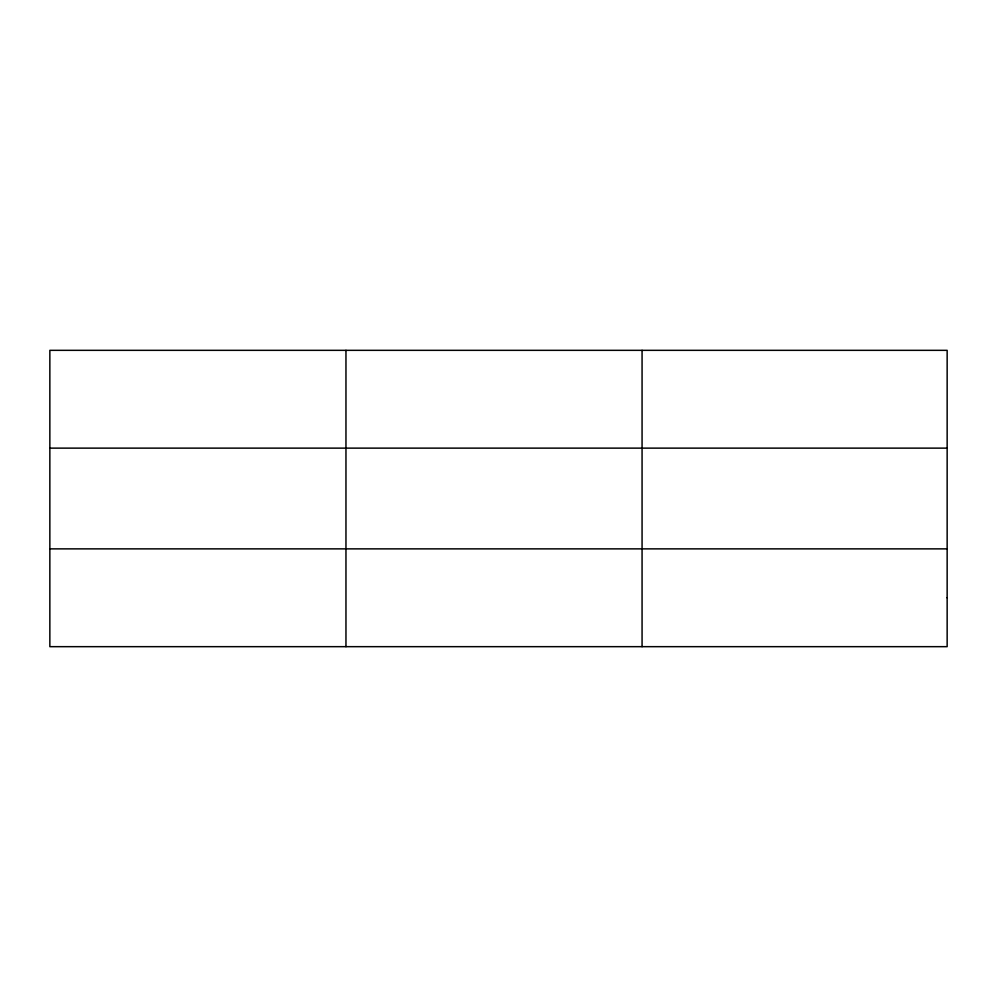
<?xml version="1.0" encoding="UTF-8"?>
<svg xmlns="http://www.w3.org/2000/svg" width="997" height="997" viewBox="0 0 997 997"><rect width="100%" height="100%" fill="white"/><g stroke="black" fill="none" stroke-linecap="round" stroke-linejoin="round"><path stroke-width="1.5" d="M345.959 646.667L345.959 350.333M642.068 646.667L642.068 350.333M49.85 448.127L947.15 448.127M49.85 548.873L947.15 548.873M947.15 597.776L947.15 646.667L49.85 646.667L49.85 350.333L947.15 350.333L947.15 597.776"/></g></svg>
